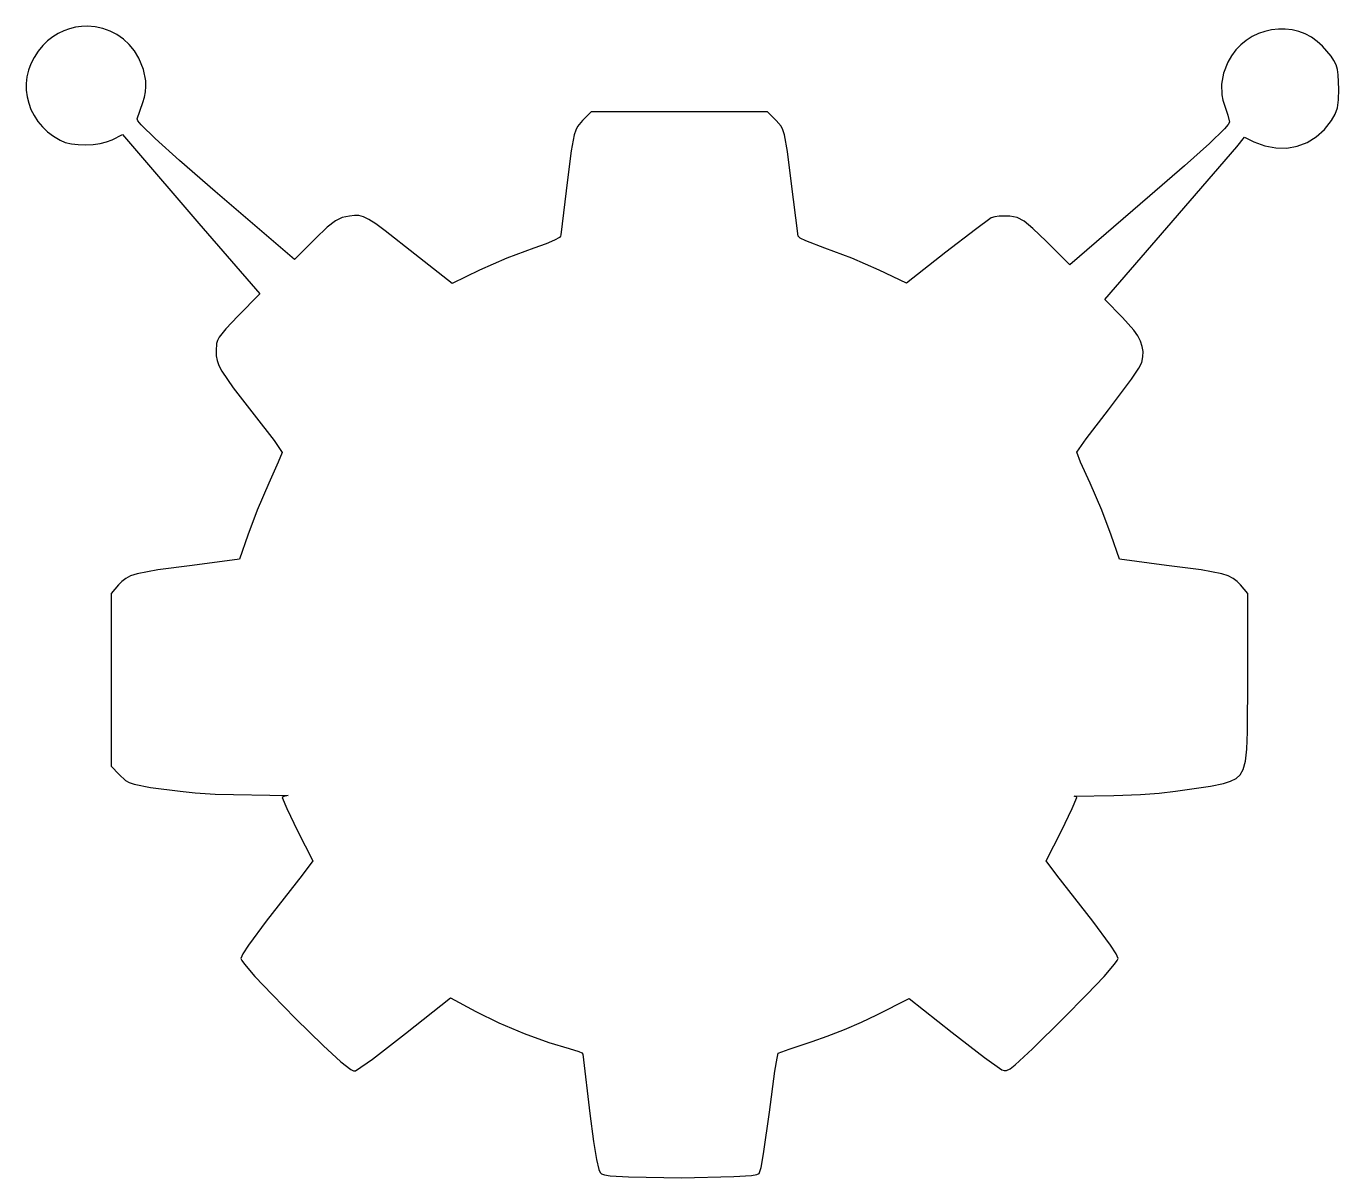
# Model space of a CAD drawing. Extents: x 2.7 to 97.5, y 8.8 to 92.
import ezdxf

# ---------------------------------------------------------------- set-up
doc = ezdxf.new("R2010")
doc.units = 0
doc.layers.add('Cuts', color=7, linetype='CONTINUOUS')

msp = doc.modelspace()

# ---------------------------------------------------------------- linework, layer by layer
at = {"layer": 'Cuts', "color": 7}
msp.add_lwpolyline([(7.139891, 91.958129), (6.705087, 91.943423), (6.272143, 91.884344), (5.844751, 91.780414), (5.4266, 91.631155), (5.021384, 91.436089), (4.632791, 91.194738), (4.264514, 90.906624), (3.920243, 90.57127), (3.571784, 90.148691), (3.283729, 89.705884), (3.055318, 89.247023), (2.885791, 88.776283), (2.774387, 88.297838), (2.720346, 87.815861), (2.722908, 87.334528), (2.781313, 86.858011), (2.894799, 86.390487), (3.062608, 85.936129), (3.283978, 85.49911), (3.55815, 85.083606), (3.884362, 84.69379), (4.261856, 84.333837), (4.68987, 84.007921), (5.167644, 83.720216), (5.535177, 83.571928), (5.980488, 83.467835), (6.479165, 83.407692), (7.006798, 83.391255), (7.538976, 83.418281), (8.051287, 83.488526), (8.51932, 83.601746), (8.918664, 83.757698), (9.67879, 84.135281), (10.24158, 83.458939), (15.187635, 77.705355), (19.570899, 72.627559), (17.996628, 71.009742), (17.126108, 70.093951), (16.65437, 69.501434), (16.530207, 69.266575), (16.460332, 69.040746), (16.422908, 68.520455), (16.435764, 68.152883), (16.491092, 67.812721), (16.615065, 67.456026), (16.833856, 67.038845), (17.66058, 65.847258), (19.180639, 63.886389), (20.60733, 62.031108), (21.200843, 61.177716), (20.915962, 60.470967), (20.231255, 58.967896), (19.384899, 57.00867), (18.711003, 55.205298), (18.112935, 53.45519), (14.705322, 53.005399), (12.226946, 52.692202), (10.737441, 52.413367), (10.257489, 52.25896), (9.897522, 52.079698), (9.615131, 51.864431), (9.367904, 51.602006), (8.855274, 50.992911), (8.855274, 44.757014), (8.855274, 38.521116), (9.422475, 37.914779), (9.884672, 37.483038), (10.153174, 37.333026), (10.512064, 37.208955), (11.697367, 36.984755), (13.833299, 36.702657), (14.922909, 36.586875), (16.357064, 36.498111), (21.638508, 36.385707), (21.311271, 36.32939), (21.200843, 36.258377), (21.524917, 35.455212), (22.304376, 33.849015), (23.40846, 31.670612), (22.627939, 30.645352), (20.033369, 27.330342), (18.751917, 25.594102), (18.361408, 24.973346), (18.217114, 24.635453), (18.280647, 24.478458), (18.47136, 24.206698), (19.22561, 23.328391), (20.462425, 22.01951), (22.164367, 20.299041), (24.151241, 18.34304), (25.416892, 17.16312), (26.138868, 16.60417), (26.351461, 16.509093), (26.494714, 16.511068), (27.712543, 17.365137), (30.105725, 19.21533), (33.335846, 21.774623), (35.183521, 20.788499), (36.824773, 19.98751), (38.656463, 19.213315), (40.433439, 18.562773), (41.91055, 18.132742), (42.612454, 17.916605), (42.825972, 17.808647), (42.904393, 17.718779), (43.405998, 13.421505), (43.664745, 11.415662), (43.872455, 10.112543), (44.055569, 9.373877), (44.146168, 9.173005), (44.240537, 9.061392), (44.449337, 8.994446), (44.86389, 8.937036), (46.191401, 8.850518), (50.007974, 8.788506), (53.788409, 8.870378), (55.070745, 8.963715), (55.455936, 9.023213), (55.630851, 9.091158), (55.760451, 9.526833), (55.942518, 10.507293), (56.367274, 13.521276), (56.763454, 16.487852), (56.914663, 17.416965), (57.006685, 17.789888), (57.781918, 18.086782), (59.456836, 18.636554), (60.540587, 19.013524), (61.779729, 19.500507), (63.021453, 20.034658), (64.112953, 20.553128), (66.45341, 21.739895), (69.562816, 19.28864), (71.896534, 17.484656), (73.140756, 16.58989), (73.304454, 16.527262), (73.490796, 16.540526), (73.744181, 16.666719), (74.109013, 16.942862), (75.35063, 18.093099), (77.570872, 20.287433), (79.278054, 22.013112), (80.518483, 23.325583), (81.274816, 24.205978), (81.466024, 24.478247), (81.529702, 24.635422), (81.385447, 24.973315), (80.994933, 25.594071), (79.713447, 27.330311), (77.119426, 30.645321), (76.338354, 31.670581), (77.442438, 33.848984), (78.222173, 35.455181), (78.546523, 36.258346), (78.496617, 36.305861), (78.35966, 36.347091), (81.23426, 36.394812), (83.148108, 36.466716), (84.495008, 36.567001), (85.668776, 36.699869), (88.210111, 37.08189), (89.133996, 37.269664), (89.65241, 37.423616), (90.051433, 37.63449), (90.35411, 37.892122), (90.573733, 38.276963), (90.723607, 38.869466), (90.817025, 39.750081), (90.867289, 40.999259), (90.891532, 44.925103), (90.891532, 50.99288), (90.379454, 51.601975), (90.132617, 51.8641), (89.850728, 52.079165), (89.491157, 52.258424), (89.011269, 52.413127), (87.520029, 52.693876), (85.035971, 53.011433), (81.628361, 53.461224), (81.036355, 55.205267), (80.362182, 57.008639), (79.515552, 58.967865), (78.831118, 60.473066), (78.546514, 61.184851), (79.219394, 62.149492), (80.837365, 64.262286), (82.491515, 66.475244), (83.022748, 67.260079), (83.251139, 67.680923), (83.324649, 68.07952), (83.335966, 68.459927), (83.280766, 68.832204), (83.154715, 69.206408), (82.953487, 69.592603), (82.672755, 70.000848), (81.855457, 70.923722), (80.572229, 72.229551), (85.056365, 77.406565), (90.103291, 83.25992), (90.665531, 83.936261), (91.338564, 83.616556), (92.133067, 83.317156), (92.928341, 83.165767), (93.710653, 83.158618), (94.466269, 83.291936), (95.181462, 83.561949), (95.842497, 83.964887), (96.435647, 84.496977), (96.94718, 85.154448), (97.211532, 85.616837), (97.36827, 86.071916), (97.44331, 86.633532), (97.462557, 87.415533), (97.424804, 88.442704), (97.364406, 88.834459), (97.264593, 89.176073), (97.116556, 89.490854), (96.911493, 89.802113), (96.295083, 90.5073), (95.904863, 90.866108), (95.483739, 91.163107), (95.037255, 91.399229), (94.570948, 91.575407), (94.090357, 91.692575), (93.601018, 91.751666), (93.108472, 91.753613), (92.618261, 91.699349), (92.135918, 91.589807), (91.666983, 91.425919), (91.216996, 91.20862), (90.791496, 90.938842), (90.39602, 90.617519), (90.036108, 90.245583), (89.717299, 89.823968), (89.445132, 89.353607), (89.139852, 88.570836), (88.997138, 87.780681), (89.018474, 87.001979), (89.091127, 86.622812), (89.205348, 86.253572), (89.446326, 85.528222), (89.565291, 85.02326), (89.479953, 84.862785), (89.209646, 84.553859), (88.122921, 83.498836), (86.322704, 81.874565), (83.82659, 79.697418), (78.055366, 74.719944), (76.33337, 76.433121), (75.384694, 77.354017), (74.747086, 77.884194), (74.249568, 78.142346), (73.72116, 78.24717), (72.956282, 78.250921), (72.627967, 78.196108), (72.382259, 78.108264), (71.231833, 77.28132), (69.09426, 75.629449), (66.253845, 73.389861), (64.286009, 74.344015), (62.326274, 75.205718), (60.377341, 75.937027), (59.00503, 76.451188), (58.586703, 76.657021), (58.432102, 76.791411), (57.945929, 80.775595), (57.66089, 82.921902), (57.446302, 84.116416), (57.335956, 84.474453), (57.207853, 84.735785), (56.851217, 85.156654), (56.237714, 85.769605), (49.873933, 85.769605), (43.509051, 85.769605), (42.880113, 85.140117), (42.513541, 84.71366), (42.3834, 84.456448), (42.272729, 84.107541), (42.061932, 82.947526), (41.785399, 80.85938), (41.315764, 76.891181), (41.287364, 76.804736), (41.202613, 76.711402), (40.854006, 76.499085), (40.249831, 76.244278), (39.369975, 75.937027), (37.417081, 75.20397), (35.448079, 74.337952), (33.468112, 73.377734), (30.768812, 75.505426), (28.635867, 77.17325), (27.950252, 77.678847), (27.442585, 78.009776), (27.055899, 78.199193), (26.733228, 78.280253), (26.417605, 78.286111), (26.052063, 78.249926), (25.516569, 78.148815), (25.035311, 77.914264), (24.450718, 77.441436), (23.605218, 76.625495), (22.074493, 75.103589), (16.348469, 80.029249), (13.78875, 82.254591), (12.024169, 83.844159), (11.015037, 84.83472), (10.781361, 85.116861), (10.721663, 85.263038), (11.143894, 86.452561), (11.259706, 86.83237), (11.331539, 87.219172), (11.359453, 87.612354), (11.343511, 88.011296), (11.180296, 88.824004), (10.84238, 89.652365), (10.527597, 90.176006), (10.154803, 90.634472), (9.731856, 91.026717), (9.266615, 91.351698), (8.766936, 91.608372), (8.24068, 91.795692), (7.695704, 91.912616), (7.139867, 91.958099), (7.139867, 91.958099)], dxfattribs=at)

doc.saveas('drawing.dxf')
